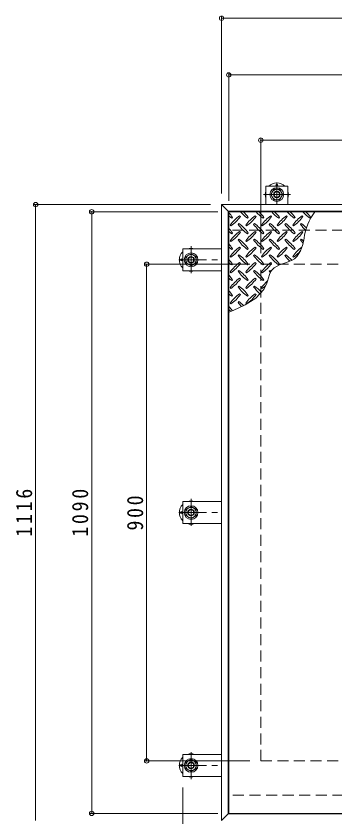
# Model space of a CAD drawing. Units: millimetres on the paper, enlarged 6 times, with parts at other scales. Extents: x -2205 to 2235, y -1648 to 1656.
# Drawn here: x -1985 to -1639, y 697 to 1567 of the extents above; entities that cross this region are included whole.
import ezdxf

# ---------------------------------------------------------------- set-up
doc = ezdxf.new("R2010")
doc.units = ezdxf.units.MM
doc.header["$LTSCALE"] = 6
doc.header["$PDMODE"] = 32
doc.header["$PDSIZE"] = 4.8
doc.linetypes.add('CHAIN1', pattern=[8, 5, -1, 1, -1])
doc.linetypes.add('DASHED2', pattern=[3, 2, -1])
for name, color, linetype, lineweight in [('0-0_通り芯', 4, 'Continuous', 9), ('0-1_躯体', 2, 'DASHED2', 9), ('0-2_仕上', 3, 'Continuous', 9), ('0-3_建具', 2, 'Continuous', 9), ('0-9', 134, 'Continuous', 5), ('0-D', 5, 'Continuous', 5), ('0-E', 3, 'Continuous', 9), ('0-F', 7, 'Continuous', 9)]:
    doc.layers.add(name, color=color, linetype=linetype, lineweight=lineweight)
doc.styles.add('ＭＳ ゴシック', font='')
doc.styles.get('ＭＳ ゴシック').set_extended_font_data('MS Gothic')

msp = doc.modelspace()

# ---------------------------------------------------------------- linework, layer by layer
at = {"layer": '0-0_通り芯'}
for centre in [(-1702.198, 1383.533), (-1805.518, 1302.413), (-1805.518, 1027.613), (-1805.518, 752.813)]:
    msp.add_circle(centre, 1.2, dxfattribs=at)
for centre, start, end in [((-1702.198, 1373.333), 45.5852, 134.4148), ((-1702.198, 1373.333), 162.24721, 197.75279), ((-1702.198, 1373.333), 342.24721, 17.75279), ((-1795.318, 1302.413), 72.24721, 107.75279), ((-1795.318, 1302.413), 135.5852, 224.4148), ((-1795.318, 1302.413), 252.24721, 287.75279), ((-1795.318, 1027.613), 135.5852, 224.4148), ((-1795.318, 1027.613), 72.24721, 107.75279), ((-1795.318, 1027.613), 252.24721, 287.75279), ((-1795.318, 752.813), 135.5852, 224.4148), ((-1795.318, 752.813), 72.24721, 107.75279), ((-1795.318, 752.813), 252.24721, 287.75279)]:
    msp.add_arc(centre, 12.6, start, end, dxfattribs=at)
at = {"layer": '0-1_躯体'}
for p, q in [((-1144.198, 1334.813), (-1754.998, 1334.813)), ((-1719.598, 1297.613), (-1179.598, 1297.613)), ((-1719.598, 757.613), (-1719.598, 1297.613)), ((-1719.598, 757.613), (-1179.598, 757.613)), ((-1449.898, 720.413), (-1754.998, 720.413))]:
    msp.add_line(p, q, dxfattribs=at)
at = {"layer": '0-2_仕上'}
for p, q in [((-1754.398, 700.613), (-1754.398, 1354.613)), ((-1449.898, 700.613), (-1754.398, 700.613))]:
    msp.add_line(p, q, dxfattribs=at)
msp.add_lwpolyline([(-1754.398, 1354.613), (-1449.898, 1354.613), (-1449.898, 700.613)], dxfattribs=at)
at = {"layer": '0-3_建具'}
for p, q in [((-1762.198, 1362.413), (-1754.998, 1355.213)), ((-1136.998, 1362.413), (-1762.198, 1362.413)), ((-1762.198, 692.813), (-1762.198, 1362.413)), ((-1754.998, 700.014), (-1754.998, 1355.213)), ((-1762.198, 692.813), (-1754.998, 700.014)), ((-1144.198, 700.014), (-1754.998, 700.014))]:
    msp.add_line(p, q, dxfattribs=at)
msp.add_lwpolyline([(-1136.998, 1362.413), (-1144.198, 1355.213), (-1754.998, 1355.213)], dxfattribs=at)
at = {"layer": '0-9'}
for p, q in [((-1741.765, 1349.427), (-1742.613, 1350.276)), ((-1724.794, 1349.427), (-1725.643, 1350.276)), ((-1707.824, 1349.427), (-1708.672, 1350.276)), ((-1690.853, 1349.427), (-1691.702, 1350.276)), ((-1673.882, 1349.427), (-1674.731, 1350.276)), ((-1751.099, 1347.73), (-1750.25, 1348.579)), ((-1743.462, 1341.791), (-1744.31, 1340.942)), ((-1734.128, 1347.73), (-1733.28, 1348.579)), ((-1726.491, 1341.791), (-1727.34, 1340.942)), ((-1717.157, 1347.73), (-1716.309, 1348.579)), ((-1709.521, 1341.791), (-1710.369, 1340.942)), ((-1700.187, 1347.73), (-1699.338, 1348.579)), ((-1692.55, 1341.791), (-1693.399, 1340.942)), ((-1683.216, 1347.73), (-1682.368, 1348.579)), ((-1675.579, 1341.791), (-1676.428, 1340.942)), ((-1666.246, 1347.73), (-1665.397, 1348.579)), ((-1752.796, 1340.093), (-1751.947, 1339.245)), ((-1741.765, 1332.457), (-1742.613, 1333.305)), ((-1735.825, 1340.093), (-1734.977, 1339.245)), ((-1724.794, 1332.457), (-1725.643, 1333.305)), ((-1718.854, 1340.093), (-1718.006, 1339.245)), ((-1707.824, 1332.457), (-1708.672, 1333.305)), ((-1701.884, 1340.093), (-1701.035, 1339.245)), ((-1690.853, 1332.457), (-1691.702, 1333.305)), ((-1684.913, 1340.093), (-1684.065, 1339.245)), ((-1673.882, 1332.457), (-1674.731, 1333.305)), ((-1751.099, 1330.76), (-1750.25, 1331.608)), ((-1743.462, 1324.82), (-1744.31, 1323.971)), ((-1734.128, 1330.76), (-1733.28, 1331.608)), ((-1726.491, 1324.82), (-1727.34, 1323.971)), ((-1717.157, 1330.76), (-1716.309, 1331.608)), ((-1709.521, 1324.82), (-1710.369, 1323.971)), ((-1700.187, 1330.76), (-1699.338, 1331.608)), ((-1692.55, 1324.82), (-1693.399, 1323.971)), ((-1683.216, 1330.76), (-1682.368, 1331.608)), ((-1675.579, 1324.82), (-1676.428, 1323.971)), ((-1752.796, 1323.123), (-1751.947, 1322.274)), ((-1741.765, 1315.486), (-1742.613, 1316.335)), ((-1735.825, 1323.123), (-1734.977, 1322.274)), ((-1724.794, 1315.486), (-1725.643, 1316.335)), ((-1718.854, 1323.123), (-1718.006, 1322.274)), ((-1707.824, 1315.486), (-1708.672, 1316.335)), ((-1701.884, 1323.123), (-1701.035, 1322.274)), ((-1690.853, 1315.486), (-1691.702, 1316.335)), ((-1684.913, 1323.123), (-1684.065, 1322.274)), ((-1752.796, 1306.152), (-1751.947, 1305.304)), ((-1751.099, 1313.789), (-1750.25, 1314.637)), ((-1743.462, 1307.849), (-1744.31, 1307.001)), ((-1735.825, 1306.152), (-1734.977, 1305.304)), ((-1734.128, 1313.789), (-1733.28, 1314.637)), ((-1726.491, 1307.849), (-1727.34, 1307.001)), ((-1718.854, 1306.152), (-1718.006, 1305.304)), ((-1717.157, 1313.789), (-1716.309, 1314.637)), ((-1709.521, 1307.849), (-1710.369, 1307.001)), ((-1701.884, 1306.152), (-1701.035, 1305.304)), ((-1700.187, 1313.789), (-1699.338, 1314.637)), ((-1692.55, 1307.849), (-1693.399, 1307.001)), ((-1684.913, 1306.152), (-1684.065, 1305.304)), ((-1683.216, 1313.789), (-1682.368, 1314.637)), ((-1751.099, 1296.818), (-1750.25, 1297.667)), ((-1741.765, 1298.516), (-1742.613, 1299.364)), ((-1734.128, 1296.818), (-1733.28, 1297.667)), ((-1724.794, 1298.516), (-1725.643, 1299.364)), ((-1717.157, 1296.818), (-1716.309, 1297.667)), ((-1707.824, 1298.516), (-1708.672, 1299.364)), ((-1700.187, 1296.818), (-1699.338, 1297.667)), ((-1752.796, 1289.182), (-1751.947, 1288.333)), ((-1743.462, 1290.879), (-1744.31, 1290.03)), ((-1735.825, 1289.182), (-1734.977, 1288.333)), ((-1726.491, 1290.879), (-1727.34, 1290.03)), ((-1718.854, 1289.182), (-1718.006, 1288.333)), ((-1709.521, 1290.879), (-1710.369, 1290.03)), ((-1751.099, 1279.848), (-1750.25, 1280.697)), ((-1741.765, 1281.545), (-1742.613, 1282.393)), ((-1734.128, 1279.848), (-1733.28, 1280.697)), ((-1724.794, 1281.545), (-1725.643, 1282.393)), ((-1717.157, 1279.848), (-1716.309, 1280.697)), ((-1752.796, 1272.211), (-1751.947, 1271.363)), ((-1743.462, 1273.908), (-1744.31, 1273.06)), ((-1735.825, 1272.211), (-1734.977, 1271.363)), ((-1726.491, 1273.908), (-1727.34, 1273.06)), ((-1718.854, 1272.211), (-1718.006, 1271.363)), ((-1751.099, 1262.877), (-1750.25, 1263.726)), ((-1741.765, 1264.574), (-1742.613, 1265.423)), ((-1734.128, 1262.877), (-1733.28, 1263.726)), ((-1724.794, 1264.574), (-1725.643, 1265.423)), ((-1752.796, 1255.241), (-1751.947, 1254.392)), ((-1743.462, 1256.938), (-1744.31, 1256.089)), ((-1735.825, 1255.241), (-1734.977, 1254.392))]:
    msp.add_line(p, q, dxfattribs=at)
msp.add_lwpolyline([(-1754.398, 1245.463), (-1749.434, 1247.462), (-1736.383, 1253.435), (-1725.006, 1260.735), (-1716.362, 1270.2), (-1713.017, 1277.013), (-1712.333, 1279.102), (-1711.272, 1282.788), (-1710.139, 1286.385), (-1708.67, 1289.667), (-1707.561, 1291.337), (-1704.993, 1293.805), (-1699.235, 1296.868), (-1692.653, 1299.204), (-1686.247, 1301.718), (-1683.006, 1303.614), (-1680.103, 1306.242), (-1676.451, 1312.014), (-1674.084, 1318.965), (-1672.672, 1325.822)], dxfattribs=at)
for centre, radius, start, end in [((-1785.676, 1323.335), 43.5, 35.47272, 44.0249), ((-1725.855, 1383.156), 43.5, 228.99213, 234.5273), ((-1717.37, 1314.85), 43.5, 125.47272, 144.5273), ((-1708.884, 1383.156), 43.5, 221.00789, 234.5273), ((-1768.706, 1323.335), 43.5, 35.47272, 45.97511), ((-1700.399, 1314.85), 43.5, 125.47272, 144.5273), ((-1691.914, 1383.156), 43.5, 221.00789, 234.5273), ((-1751.735, 1323.335), 43.5, 35.47272, 45.97511), ((-1683.428, 1314.85), 43.5, 125.47272, 144.5273), ((-1674.943, 1383.156), 43.5, 221.00789, 234.5273), ((-1734.764, 1323.335), 43.5, 35.47272, 45.97511), ((-1666.458, 1314.85), 43.5, 125.47272, 144.5273), ((-1657.973, 1383.156), 43.5, 221.00789, 234.5273), ((-1717.794, 1323.335), 43.5, 35.47272, 45.97511), ((-1649.487, 1314.85), 43.5, 125.47272, 144.5273), ((-1641.002, 1383.156), 43.5, 221.00789, 234.5273), ((-1611.955, 1317.564), 61.276, 142.79805, 172.25462), ((-1700.823, 1323.335), 43.5, 35.47272, 45.97511), ((-1777.191, 1374.671), 43.5, 305.47256, 324.5273), ((-1708.884, 1366.186), 43.5, 215.47258, 234.5273), ((-1768.706, 1306.364), 43.5, 35.47272, 54.5273), ((-1760.22, 1374.671), 43.5, 305.47256, 324.5273), ((-1691.914, 1366.186), 43.5, 215.47258, 234.5273), ((-1751.735, 1306.364), 43.5, 35.47272, 54.5273), ((-1743.25, 1374.671), 43.5, 305.47256, 324.5273), ((-1674.943, 1366.186), 43.5, 215.47258, 234.5273), ((-1734.764, 1306.364), 43.5, 35.47272, 54.5273), ((-1726.279, 1374.671), 43.5, 305.47256, 324.5273), ((-1657.973, 1366.186), 43.5, 215.47258, 234.5273), ((-1717.794, 1306.364), 43.5, 35.47272, 54.5273), ((-1709.308, 1374.671), 43.5, 305.47256, 324.5273), ((-1641.002, 1366.186), 43.5, 215.47258, 226.69856), ((-1700.823, 1306.364), 43.5, 44.94598, 54.5273), ((-1785.676, 1306.364), 43.5, 35.47272, 44.0249), ((-1725.855, 1366.186), 43.5, 228.99213, 234.5273), ((-1717.37, 1297.879), 43.5, 125.47272, 144.5273), ((-1777.191, 1357.7), 43.5, 305.47256, 324.5273), ((-1700.399, 1297.879), 43.5, 125.47272, 144.5273), ((-1760.22, 1357.7), 43.5, 305.47256, 324.5273), ((-1683.428, 1297.879), 43.5, 125.47272, 144.5273), ((-1743.25, 1357.7), 43.5, 305.47256, 324.5273), ((-1666.458, 1297.879), 43.5, 125.47272, 144.5273), ((-1726.279, 1357.7), 43.5, 305.47256, 324.5273), ((-1649.487, 1297.879), 43.5, 125.47272, 144.5273), ((-1709.308, 1357.7), 43.5, 305.47256, 324.5273), ((-1708.884, 1349.215), 43.5, 215.47258, 234.5273), ((-1768.706, 1289.394), 43.5, 35.47272, 54.5273), ((-1691.914, 1349.215), 43.5, 215.47258, 234.5273), ((-1751.735, 1289.394), 43.5, 35.47272, 54.5273), ((-1674.943, 1349.215), 43.5, 215.47258, 234.5273), ((-1734.764, 1289.394), 43.5, 35.47272, 54.5273), ((-1657.973, 1349.215), 43.5, 215.47258, 234.5273), ((-1717.794, 1289.394), 43.5, 35.47272, 54.5273), ((-1641.002, 1349.215), 43.5, 215.47258, 221.1628), ((-1700.823, 1289.394), 43.5, 50.65677, 54.5273), ((-1785.676, 1289.394), 43.5, 35.47272, 44.0249), ((-1725.855, 1349.215), 43.5, 228.99213, 234.5273), ((-1717.37, 1280.909), 43.5, 125.47272, 144.5273), ((-1777.191, 1340.73), 43.5, 305.47256, 324.5273), ((-1700.399, 1280.909), 43.5, 125.47272, 144.5273), ((-1760.22, 1340.73), 43.5, 305.47256, 324.52728), ((-1683.428, 1280.909), 43.5, 125.47272, 144.5273), ((-1743.25, 1340.73), 43.5, 305.47256, 324.52728), ((-1666.458, 1280.909), 43.5, 125.47272, 144.5273), ((-1726.279, 1340.73), 43.5, 305.47256, 324.52728), ((-1649.487, 1280.909), 43.5, 126.00705, 144.5273), ((-1708.884, 1332.245), 43.5, 215.47258, 234.5273), ((-1768.706, 1272.424), 43.5, 35.47272, 54.5273), ((-1691.914, 1332.245), 43.5, 215.47258, 234.5273), ((-1751.735, 1272.424), 43.5, 35.47272, 54.5273), ((-1674.943, 1332.245), 43.5, 215.47258, 234.5273), ((-1734.764, 1272.424), 43.5, 35.47272, 54.5273), ((-1657.973, 1332.245), 43.5, 215.47258, 225.99713), ((-1717.794, 1272.424), 43.5, 42.74814, 54.5273), ((-1709.308, 1340.73), 43.5, 305.47256, 319.2924), ((-1785.676, 1272.424), 43.5, 35.47272, 44.0249), ((-1725.855, 1332.245), 43.5, 228.99213, 234.5273), ((-1717.37, 1263.938), 43.5, 125.47272, 144.5273), ((-1777.191, 1323.759), 43.5, 305.47256, 324.5273), ((-1700.399, 1263.938), 43.5, 125.47272, 144.5273), ((-1760.22, 1323.759), 43.5, 305.47256, 324.5273), ((-1683.428, 1263.938), 43.5, 125.47272, 144.5273), ((-1743.25, 1323.759), 43.5, 305.47256, 324.5273), ((-1708.884, 1315.274), 43.5, 215.47258, 234.5273), ((-1768.706, 1255.453), 43.5, 35.47272, 54.5273), ((-1691.914, 1315.274), 43.5, 215.47258, 234.5273), ((-1751.735, 1255.453), 43.5, 35.47272, 54.5273), ((-1674.943, 1315.274), 43.5, 215.47258, 218.03572), ((-1734.764, 1255.453), 43.5, 52.70831, 54.5273), ((-1785.676, 1255.453), 43.5, 35.47272, 44.0249), ((-1725.855, 1315.274), 43.5, 228.99213, 234.5273), ((-1717.37, 1246.968), 43.5, 125.47272, 144.5273), ((-1777.191, 1306.789), 43.5, 305.47256, 324.5273), ((-1700.399, 1246.968), 43.5, 125.47272, 144.5273), ((-1760.22, 1306.789), 43.5, 305.47256, 324.5273), ((-1708.884, 1298.303), 43.5, 215.47258, 234.5273), ((-1768.706, 1238.482), 43.5, 35.47272, 54.5273), ((-1691.914, 1298.303), 43.5, 215.47258, 228.77962), ((-1751.735, 1238.482), 43.5, 41.35275, 54.5273), ((-1683.428, 1246.968), 43.5, 131.38763, 144.5273), ((-1743.25, 1306.789), 43.5, 305.47256, 311.59831), ((-1785.676, 1238.482), 43.5, 35.47272, 44.0249), ((-1725.855, 1298.303), 43.5, 228.99213, 234.5273), ((-1717.37, 1229.997), 43.5, 125.47272, 144.5273), ((-1777.191, 1289.818), 43.5, 305.47256, 324.5273), ((-1700.399, 1229.997), 43.5, 125.47272, 144.5273), ((-1760.22, 1289.818), 43.5, 305.47256, 324.5273), ((-1708.884, 1281.333), 43.5, 215.47258, 223.25978), ((-1768.706, 1221.512), 43.5, 45.57452, 54.5273), ((-1785.676, 1221.512), 43.5, 35.94795, 44.0249), ((-1725.855, 1281.333), 43.5, 228.99213, 233.25279)]:
    msp.add_arc(centre, radius, start, end, dxfattribs=at)
at = {"layer": '0-D'}
for points in [[(-1705.489, 1367.633), (-1708.78, 1373.333), (-1705.489, 1379.033), (-1698.907, 1379.033), (-1695.616, 1373.333), (-1698.907, 1367.633)], [(-1789.618, 1299.122), (-1795.318, 1295.832), (-1801.018, 1299.122), (-1801.018, 1305.704), (-1795.318, 1308.995), (-1789.618, 1305.704)], [(-1789.618, 1024.322), (-1795.318, 1021.032), (-1801.018, 1024.322), (-1801.018, 1030.904), (-1795.318, 1034.195), (-1789.618, 1030.904)], [(-1789.618, 749.522), (-1795.318, 746.232), (-1801.018, 749.522), (-1801.018, 756.104), (-1795.318, 759.395), (-1789.618, 756.104)]]:
    msp.add_lwpolyline(points, close=True, dxfattribs=at)
for centre, radius in [((-1702.198, 1373.333), 7.5), ((-1702.198, 1373.333), 5.7), ((-1702.198, 1373.333), 3.6), ((-1702.198, 1373.333), 3.032), ((-1795.318, 1302.413), 7.5), ((-1795.318, 1302.413), 5.7), ((-1795.318, 1302.413), 3.6), ((-1795.318, 1302.413), 3.032), ((-1795.318, 1027.613), 7.5), ((-1795.318, 1027.613), 5.7), ((-1795.318, 1027.613), 3.6), ((-1795.318, 1027.613), 3.032), ((-1795.318, 752.813), 7.5), ((-1795.318, 752.813), 5.7), ((-1795.318, 752.813), 3.6), ((-1795.318, 752.813), 3.032)]:
    msp.add_circle(centre, radius, dxfattribs=at)
at = {"layer": '0-E', "linetype": 'CHAIN1'}
for p, q in [((-1702.198, 1386.628), (-1702.198, 1362.533)), ((-1687.294, 1373.333), (-1716.626, 1373.333)), ((-1795.318, 1317.317), (-1795.318, 1287.985)), ((-1808.613, 1302.413), (-1762.198, 1302.413)), ((-1795.318, 1042.517), (-1795.318, 1013.185)), ((-1808.613, 1027.613), (-1762.198, 1027.613)), ((-1795.318, 737.909), (-1795.318, 767.242)), ((-1808.613, 752.813), (-1762.198, 752.813))]:
    msp.add_line(p, q, dxfattribs=at)
at = {"layer": '0-E'}
for p, q in [((-1690.198, 1382.333), (-1714.198, 1382.333)), ((-1714.198, 1362.413), (-1714.198, 1382.333)), ((-1690.198, 1362.413), (-1690.198, 1382.333)), ((-1804.318, 1314.413), (-1804.318, 1290.413)), ((-1762.198, 1314.413), (-1804.318, 1314.413)), ((-1762.198, 1290.413), (-1804.318, 1290.413)), ((-1804.318, 1039.613), (-1804.318, 1015.613)), ((-1762.198, 1039.613), (-1804.318, 1039.613)), ((-1762.198, 1015.613), (-1804.318, 1015.613)), ((-1804.318, 740.813), (-1804.318, 764.813)), ((-1762.198, 764.813), (-1804.318, 764.813)), ((-1762.198, 740.813), (-1804.318, 740.813))]:
    msp.add_line(p, q, dxfattribs=at)
at = {"layer": '0-F'}
for p, q in [((-1762.198, 1566.841), (-1762.198, 1374.413)), ((-1762.198, 1565.041), (-1136.998, 1565.041)), ((-1754.398, 1505.165), (-1754.398, 1366.613)), ((-1754.398, 1503.365), (-1449.898, 1503.365)), ((-1719.598, 1434.243), (-1719.598, 1309.613)), ((-1719.598, 1432.443), (-1179.598, 1432.443)), ((-1965.84, 1362.413), (-1774.198, 1362.413)), ((-1964.04, 1362.413), (-1964.04, 692.813)), ((-1904.973, 1354.613), (-1766.398, 1354.613)), ((-1903.173, 700.613), (-1903.173, 1354.613)), ((-1845.302, 1297.613), (-1731.598, 1297.613)), ((-1843.502, 757.613), (-1843.502, 1297.613)), ((-1845.302, 757.613), (-1731.598, 757.613)), ((-1804.318, 546.211), (-1804.318, 728.813)), ((-1904.973, 700.613), (-1766.398, 700.613))]:
    msp.add_line(p, q, dxfattribs=at)
for p in [(-1762.198, 1565.041), (-1754.398, 1503.365), (-1719.598, 1432.443), (-1964.04, 1362.413), (-1903.173, 1354.613), (-1843.502, 1297.613), (-1843.502, 757.613), (-1903.173, 700.613)]:
    msp.add_point(p, dxfattribs=at)

# ---------------------------------------------------------------- texts
at = {"layer": '0-F', "color": 2, "char_height": 17.6, "attachment_point": 7, "rotation": 90, "style": 'ＭＳ ゴシック'}
for s, insert in [('\\T1.28;\\W0.9;1116', (-1967.64, 1001.363)), ('\\T1.28;\\W0.9;1090', (-1906.773, 1001.363)), ('\\T1.27;\\W0.9;900', (-1847.102, 1008.113))]:
    msp.add_mtext(s, dxfattribs=dict(at, insert=insert))

doc.saveas('drawing.dxf')
